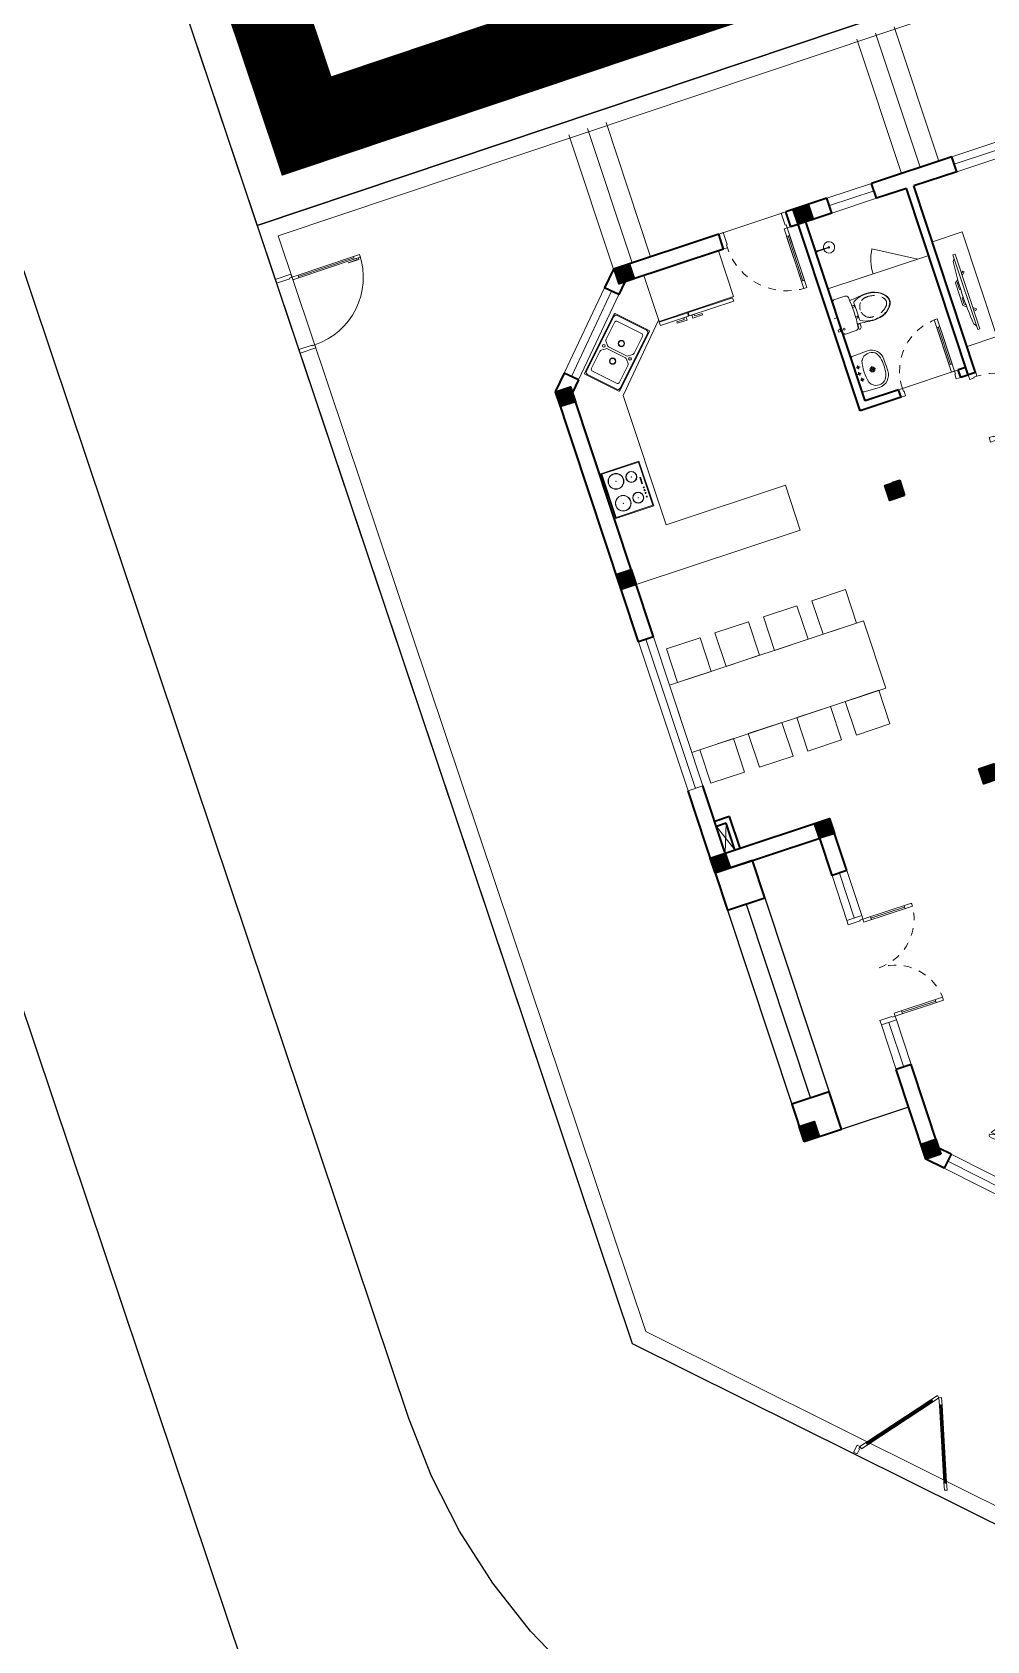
# Model space of a CAD drawing. Header units: metres. Extents: x 568006 to 1139366, y 2064802 to 4131555.
# Drawn here: x 568333.4 to 568345.55, y 2066098.21 to 2066118.68 of the extents above; entities that cross this region are included whole.
import ezdxf
from ezdxf.enums import TextEntityAlignment as Align
from ezdxf.xclip import XClip

# ---------------------------------------------------------------- set-up
doc = ezdxf.new("R2010")
doc.units = ezdxf.units.M
doc.header["$XCLIPFRAME"] = 0
for name, pattern in [('$AUDIT_BAD_LTYPE2', [0]), ('ACAD_ISO10W100', [18.5, 12, -3, 0.5, -3]), ('DASHED', [0.75, 0.5, -0.25]), ('HIDDEN', [0.375, 0.25, -0.125]), ('xref-thap C (mb tang 32-2)$0$HIDDEN', [0.375, 0.25, -0.125]), ('Xref-VCMT-BT3 - tuong bao$0$HIDDEN', [0.375, 0.25, -0.125])]:
    doc.linetypes.add(name, pattern=pattern)
doc.layers.get('0').update_dxf_attribs({"linetype": 'CONTINUOUS'})
for name, color, linetype, lineweight in [('-CONCRETE', 1, 'CONTINUOUS', 35), ('-DOOR', 137, 'CONTINUOUS', 9), ('-FURNITURE', 46, 'CONTINUOUS', 9), ('-LINE1', 7, 'CONTINUOUS', 18), ('-WALL', 4, 'CONTINUOUS', 35), ('A-Cay', 75, 'CONTINUOUS', 5), ('Bighome_khuat', 251, 'DASHED', 5), ('boDnv', 54, 'CONTINUOUS', 25), ('CUA', 147, 'CONTINUOUS', 5), ('hung-demlonha', 7, 'CONTINUOUS', 15)]:
    doc.layers.add(name, color=color, linetype=linetype, lineweight=lineweight)
for name, color, linetype in [('datOBt', 42, 'CONTINUOUS'), ('datTruog', 134, 'CONTINUOUS'), ('ghi_chu', 7, 'CONTINUOUS'), ('LogDg', 7, 'CONTINUOUS'), ('loKBT', 42, 'CONTINUOUS'), ('SOLO', 7, 'CONTINUOUS'), ('TimDg', 222, 'CONTINUOUS'), ('ViaHeS', 32, 'CONTINUOUS')]:
    doc.layers.add(name, color=color, linetype=linetype)
doc.styles.add('QH1', font='arialbd.ttf', dxfattribs={"width": 0.8})
doc.styles.add('rms', font='romans.shx', dxfattribs={"width": 0.7, "bigfont": 'vns.shx'})
doc.linetypes.add('ADL', pattern='A,0.125,-0.15,["++",rms,S=0.5,R=0,X=0,Y=-0.2245],-1.35,1.125', length=2.75)

# ---------------------------------------------------------------- blocks, each defined once
blk = doc.blocks.new('CONG2')
at = {"layer": '-LINE1', "lineweight": 18}
blk.add_line((257137, -126793), (257137, -126693), dxfattribs=at)
at = {"ltscale": 100}
for p, q in [((255907, -126606), (256397, -125757)), ((256427, -125775), (255937, -126623)), ((256527, -125775), (257017, -126623)), ((257047, -126606), (256557, -125757))]:
    blk.add_line(p, q, dxfattribs=at)
at = {"color": 8, "ltscale": 100}
for points in [[(256412, -125755), (256421, -125760), (255921, -126626), (255912, -126621)], [(256541, -125755), (256533, -125760), (257033, -126626), (257041, -126621)]]:
    blk.add_lwpolyline(points, close=True, dxfattribs=at)
at = {"ltscale": 100}
for points in [[(256477, -125688), (256427, -125775), (256416, -125768), (256421, -125760), (256412, -125755), (256407, -125763), (256397, -125757), (256447, -125671)], [(256477, -125688), (256527, -125775), (256538, -125768), (256533, -125760), (256541, -125755), (256546, -125763), (256557, -125757), (256507, -125671)], [(255917, -126612), (255912, -126621), (255921, -126626), (255926, -126617), (255937, -126623), (255887, -126710), (255857, -126693), (255907, -126606)], [(257036, -126612), (257041, -126621), (257033, -126626), (257028, -126617), (257017, -126623), (257067, -126710), (257097, -126693), (257047, -126606)], [(257087, -126728), (257097, -126728), (257097, -126693), (257137, -126693), (257137, -126793), (257087, -126793)]]:
    blk.add_lwpolyline(points, close=True, dxfattribs=at)
blk = doc.blocks.new('A$C14986441')
at = {"ltscale": 3}
for p, q in [((-250, 420), (-250, -420)), ((240, 430), (-240, 430)), ((250, -420), (250, 420)), ((-200, 325), (-200, 87)), ((170, 355), (-170, 355)), ((200, 87), (200, 325)), ((-191, 66), (-149, 24)), ((-128, 15), (128, 15)), ((149, 24), (191, 66)), ((-200, -325), (-200, -87)), ((-191, -66), (-149, -24)), ((-128, -15), (128, -15)), ((149, -24), (191, -66)), ((200, -87), (200, -325)), ((170, -355), (-170, -355)), ((-240, -430), (240, -430))]:
    blk.add_line(p, q, dxfattribs=at)
blk.add_lwpolyline([(240, -390), (240, 390, 0.414214), (210, 420), (-210, 420, 0.414214), (-240, 390), (-240, -390, 0.414214), (-210, -420), (210, -420, 0.414214)], format="xyb", close=True, dxfattribs=at)
for centre, radius in [((-186, 0), 17.5), ((0, 125), 40), ((0, 125), 35), ((185, 0), 17.5), ((0, -125), 40), ((0, -125), 35)]:
    blk.add_circle(centre, radius, dxfattribs=at)
for centre, radius, start, end in [((-240, 420), 10, 90, 180), ((240, 420), 10, 0, 90), ((-170, 325), 30, 90, 180), ((170, 325), 30, 0, 90), ((-170, 87), 30, 180, 225), ((-128, 45), 30, 225, 270), ((128, 45), 30, 270, 315), ((170, 87), 30, 315, 0), ((-170, -87), 30, 135, 180), ((-128, -45), 30, 90, 135), ((128, -45), 30, 45, 90), ((170, -87), 30, 0, 45), ((-170, -325), 30, 180, 270), ((170, -325), 30, 270, 0), ((-240, -420), 10, 180, 270), ((240, -420), 10, 270, 0)]:
    blk.add_arc(centre, radius, start, end, dxfattribs=at)
blk = doc.blocks.new('A$C23F441E4')
at = {"ltscale": 3}
blk.add_lwpolyline([(-300, 0), (-300, -510), (300, -510), (300, 0), (-300, 0)], dxfattribs=at)
for points in [[(-290, -10), (-290, -500), (290, -500), (290, -10)], [(-100, -46), (-15, -46), (-15, -56), (-100, -56)]]:
    blk.add_lwpolyline(points, close=True, dxfattribs=at)
for centre, radius in [((-139, -156), 70), ((-139, -156), 67), ((-139, -156), 2), ((37, -48), 6.6), ((74, -48), 6.6), ((139, -156), 70), ((139, -156), 67), ((112, -48), 6.6), ((139, -156), 2), ((160, -48), 6.6), ((-147, -359), 100), ((-147, -359), 97), ((-147, -359), 2), ((147, -359), 100), ((147, -359), 97), ((147, -359), 2)]:
    blk.add_circle(centre, radius, dxfattribs=at)
blk = doc.blocks.new('A$C55AD6C8F')
at = {"ltscale": 3}
for p, q in [((-670, 624), (-670, 1000)), ((-670, 1000), (-624, 1000)), ((-624, 1000), (-624, 624)), ((0, 1000), (-615, 1000)), ((-615, 1000), (-615, 0)), ((0, 0), (0, 1000)), ((-624, 624), (-670, 624)), ((-670, 613), (-670, 18)), ((-624, 613), (-670, 613)), ((-624, 18), (-624, 613)), ((-670, 18), (-624, 18)), ((-615, 0), (0, 0))]:
    blk.add_line(p, q, dxfattribs=at)
at = {"ltscale": 3, "elevation": 0}
for points in [[(-670, 688), (-670, 657), (-710, 657), (-710, 788), (-691, 788), (-691, 688)], [(-670, 549), (-670, 580), (-710, 580), (-710, 449), (-691, 449), (-691, 549)]]:
    blk.add_lwpolyline(points, close=True, dxfattribs=at)
blk = doc.blocks.new('*U186')
at = {"color": 251}
blk.add_line((-70, 100), (-70, 700), dxfattribs=at)
for points in [[(-50, 0), (-50, 800), (-90, 800), (-90, 0)], [(-50, 100), (-90, 100), (-90, 700), (-50, 700)], [(-900, -100), (-840, -100), (-840, -40), (-850, -40), (-850, 0), (-900, 0)], [(0, -100), (-60, -100), (-60, -40), (-50, -40), (-50, 0), (0, 0)]]:
    blk.add_lwpolyline(points, close=True)
at = {"layer": 'Bighome_khuat', "linetype": 'Xref-VCMT-BT3 - tuong bao$0$HIDDEN'}
blk.add_arc((-50, 0), 800, 90, 180, dxfattribs=at)
blk = doc.blocks.new('*U289')
at = {"color": 251}
blk.add_line((-70, 100), (-70, 700), dxfattribs=at)
for points in [[(-50, 0), (-50, 800), (-90, 800), (-90, 0)], [(-50, 100), (-90, 100), (-90, 700), (-50, 700)], [(-900, -200), (-840, -200), (-840, -40), (-850, -40), (-850, 0), (-900, 0)], [(0, -200), (-60, -200), (-60, -40), (-50, -40), (-50, 0), (0, 0)]]:
    blk.add_lwpolyline(points, close=True)
at = {"layer": 'Bighome_khuat', "linetype": 'Xref-VCMT-BT3 - tuong bao$0$HIDDEN'}
blk.add_arc((-50, 0), 800, 90, 180, dxfattribs=at)
blk = doc.blocks.new('XR.MB.LM123$0$tvi 1')
blk.add_lwpolyline([(29, 0), (29, -1000), (0, -1000), (0, 0)], close=True)
for points in [[(29, -50), (52, -81)], [(-24, -236), (-39, -252)], [(0, -285), (-39, -252)], [(0, -256), (-24, -236)], [(70, -315), (111, -350), (111, -650), (70, -685)], [(89, -446), (89, -360), (71, -345)], [(89, -554), (89, -640), (71, -655)], [(89, -446), (73, -446)], [(89, -554), (73, -554)], [(0, -715), (-39, -748)], [(-24, -764), (-39, -748)], [(0, -744), (-24, -764)], [(29, -950), (52, -919)]]:
    blk.add_lwpolyline(points)
blk.add_arc((-4025, -500), 4099, 354.1311, 5.8689)
blk = doc.blocks.new('A$C5C575821')
at = {"layer": '-CONCRETE'}
h = blk.add_hatch(color=256, dxfattribs=at)
h.dxf.hatch_style = 1
h.paths.add_polyline_path([(0, 200), (0, 0), (200, 0), (200, 200)])
blk.add_lwpolyline([(0, 0), (200, 0), (200, 200), (0, 200)], close=True, dxfattribs=at)
blk = doc.blocks.new('*U288')
at = {"color": 251}
blk.add_line((-70, 100), (-70, 600), dxfattribs=at)
for points in [[(-50, 0), (-50, 700), (-90, 700), (-90, 0)], [(-50, 100), (-90, 100), (-90, 600), (-50, 600)], [(-800, -100), (-740, -100), (-740, -40), (-750, -40), (-750, 0), (-800, 0)], [(0, -100), (-60, -100), (-60, -40), (-50, -40), (-50, 0), (0, 0)]]:
    blk.add_lwpolyline(points, close=True)
at = {"layer": 'Bighome_khuat', "linetype": 'Xref-VCMT-BT3 - tuong bao$0$HIDDEN'}
blk.add_arc((-50, 0), 700, 90, 180, dxfattribs=at)
blk = doc.blocks.new('shower')
for points in [[(180929, -32327), (180902, -32327), (180902, -32316), (180929, -32316)], [(180919, -32316), (180912, -32316), (180912, -32147), (180919, -32147)]]:
    blk.add_lwpolyline(points, close=True)
for radius, start, end in [(72, 272.7907, 267.2093), (8.35, 294.8355, 245.1645)]:
    blk.add_arc((180916, -32147), radius, start, end)
blk = doc.blocks.new('A$C18091ED7')
for p, q in [((0, -42), (0, 0)), ((146, -27), (179, -27)), ((146, -27), (146, -30)), ((146, -30), (166, -30)), ((153, -37), (146, -30)), ((152, 0), (152, -27)), ((152, 0), (179, 0)), ((153, -37), (166, -37)), ((153, -40), (153, -37)), ((153, -40), (178, -40)), ((153, -40), (178, -40)), ((153, -40), (153, -42)), ((185, -30), (166, -30)), ((178, -37), (166, -37)), ((185, -30), (178, -37)), ((178, -37), (178, -40)), ((178, -40), (178, -42)), ((179, 0), (179, -27)), ((179, -27), (185, -27)), ((185, -27), (185, -30)), ((-83, -267), (-83, -300)), ((-83, -278), (-83, -288)), ((-61, -290), (-83, -290)), ((-63, -265), (-81, -265)), ((-61, -267), (-61, -300)), ((61, -267), (61, -300)), ((61, -290), (83, -290)), ((63, -265), (81, -265)), ((83, -267), (83, -300)), ((83, -278), (83, -288)), ((165, -262), (165, -290)), ((168, -260), (228, -260)), ((168, -292), (207, -292)), ((231, -274), (231, -262))]:
    blk.add_line(p, q)
for points in [[(230, -219, -0.137407), (225, -235), (222, -241, -0.236081), (198, -255, -0.051961), (-198, -255, -0.236081), (-222, -241), (-225, -235, -0.137407), (-230, -219), (-230, -72, -0.198912), (-226, -63), (-209, -46, -0.198912), (-200, -42), (0, -42), (200, -42, -0.198912), (209, -46), (226, -63, -0.198912), (230, -72)], [(144, -619, -0.212405), (26, -734, -0.027685), (-1, -739, -0.022279), (-26, -734, -0.212405), (-144, -619, -0.142796), (-167, -428, -0.093005), (-128, -309, -0.256439), (-111, -300), (0, -300), (111, -300, -0.256439), (128, -309, -0.093005), (167, -428, -0.142796)]]:
    blk.add_lwpolyline(points, format="xyb", close=True)
at = {"linetype": 'xref-thap C (mb tang 32-2)$0$HIDDEN', "ltscale": 100}
blk.add_lwpolyline([(61, -669, -0.199031), (0, -699, -0.199031), (-61, -669, -0.218924), (-132, -478, -0.153791), (-112, -404, -0.236701), (0, -348, -0.236701), (112, -404, -0.153791), (132, -478, -0.218924)], format="xyb", close=True, dxfattribs=at)
blk.add_circle((166, -78), 13.9)
for centre, radius, start, end in [((-81, -267), 1.98, 90, 180), ((-63, -267), 1.98, 0, 90), ((63, -267), 1.98, 90, 180), ((81, -267), 1.98, 0, 90), ((168, -262), 2.47, 90, 180), ((168, -290), 2.47, 180, 270), ((207, -277), 15.5, 270, 306.4659), ((168, -225), 80.1, 306.4659, 320.3123), ((228, -274), 2.47, 320.3123, 0)]:
    blk.add_arc(centre, radius, start, end)
for points in [[(-156, -259), (-157, -267), (-164, -328), (-169, -385), (-184, -528), (-136, -679), (-50, -735), (-20, -741), (0, -744)], [(156, -259), (157, -267), (164, -328), (169, -385), (184, -528), (136, -679), (50, -735), (20, -741), (0, -744)]]:
    blk.add_open_spline(points, degree=3, knots=[130.613938, 130.613938, 130.613938, 130.613938, 152.852109, 311.129351, 417.703951, 561.383393, 697.692632, 710.812262, 710.812262, 710.812262, 710.812262])
blk = doc.blocks.new('*U237')
at = {"linetype": '$AUDIT_BAD_LTYPE2'}
for p, q in [((70, 100), (70, 1000)), ((90, 1000), (90, 100))]:
    blk.add_line(p, q, dxfattribs=at)
for points in [[(50, 1000), (90, 1000), (90, 1100), (50, 1100), (50, 1000)], [(50, 1003), (50, 100)], [(50, 100), (90, 100), (90, 0), (50, 0), (50, 100)]]:
    blk.add_lwpolyline(points)
for points in [[(118, 895), (118, 1064), (90, 1064), (90, 1036), (113, 1036), (113, 895)], [(0, 0), (50, 0), (50, -40), (60, -40), (60, -254), (0, -254)], [(1200, 0), (1150, 0), (1150, -40), (1140, -40), (1140, -254), (1200, -254)]]:
    blk.add_lwpolyline(points, close=True)
at = {"linetype": '$AUDIT_BAD_LTYPE2', "ltscale": 0.3}
blk.add_arc((50, 0), 1100, 0, 90, dxfattribs=at)
blk = doc.blocks.new('LUOI M3')
at = {"layer": '-WALL'}
for p in [(-200, 13100), (4500, 13100), (6900, 13100), (8100, 11850), (-200, 9400), (4500, 9400), (8100, 9400), (-200, 5600), (4500, 5600), (6700, 5600), (8100, 5600), (6700, 1300), (-200, -200), (5204, -200)]:
    blk.add_blockref('A$C5C575821', p, dxfattribs=at)
blk = doc.blocks.new('*U185')
for p, q in [((-1310, 550), (-1350, 550)), ((-1330, 100), (-1330, 550)), ((-90, 550), (-50, 550)), ((-70, 100), (-70, 550)), ((-1310, 100), (-1350, 100)), ((-90, 100), (-50, 100))]:
    blk.add_line(p, q)
for points in [[(-1350, 0), (-1310, 0), (-1310, 650), (-1350, 650)], [(-50, 0), (-90, 0), (-90, 650), (-50, 650)], [(-1400, -200), (-1340, -200), (-1340, -40), (-1350, -40), (-1350, 0), (-1400, 0)], [(0, -200), (-60, -200), (-60, -40), (-50, -40), (-50, 0), (0, 0)]]:
    blk.add_lwpolyline(points, close=True)
at = {"linetype": 'HIDDEN', "ltscale": 0.1}
for centre, start, end in [((-1350, 0), 0, 90), ((-50, 0), 90, 180)]:
    blk.add_arc(centre, 650, start, end, dxfattribs=at)
blk = doc.blocks.new('A$Ca51cd422')
for p, q in [((167, 414), (224, 414)), ((195, 383), (195, 443)), ((267, 429), (324, 429)), ((295, 398), (295, 458)), ((295, 165), (295, 264)), ((367, 414), (424, 414)), ((395, 383), (395, 443)), ((249, 215), (342, 215))]:
    blk.add_line(p, q)
for points in [[(0, 200, 0.414214), (200, 0), (390, 0, 0.414214), (590, 200), (581, 446, 0.409799), (551, 475), (39, 475, 0.403607), (9, 446)], [(177, 40, 0.090773), (424, 43, 0.149887), (521, 96, 0.430722), (482, 321, 0.080637), (470, 327, 0.127732), (125, 329, 0.074208), (114, 325, 0.443092), (69, 96, 0.13364), (154, 46, 0.033617)]]:
    blk.add_lwpolyline(points, format="xyb", close=True)
for centre, radius in [((195, 414), 17.5), ((295, 215), 37.5), ((295, 429), 17.5), ((395, 414), 17.5), ((295, 215), 22.5), ((295, 215), 22.5)]:
    blk.add_circle(centre, radius)
blk = doc.blocks.new('A$C8aa8c7e6')
at = {"layer": '-FURNITURE'}
for points in [[(542, 1350), (92, 1350), (92, 1800), (542, 1800), (542, 1350)], [(1192, 1350), (742, 1350), (742, 1800), (1192, 1800), (1192, 1350)], [(1842, 1350), (1392, 1350), (1392, 1800), (1842, 1800), (1842, 1350)], [(2492, 1350), (2042, 1350), (2042, 1800), (2492, 1800), (2492, 1350)], [(2600, 1350), (0, 1350), (0, 450), (2600, 450), (2600, 1350)], [(542, 450), (92, 450), (92, 0), (542, 0), (542, 450)], [(1192, 450), (742, 450), (742, 0), (1192, 0), (1192, 450)], [(1842, 450), (1392, 450), (1392, 0), (1842, 0), (1842, 450)], [(2492, 450), (2042, 450), (2042, 0), (2492, 0), (2492, 450)]]:
    blk.add_lwpolyline(points, dxfattribs=at)
blk = doc.blocks.new('mb-cay16')
for p, q in [((131, 565), (69, 607)), ((79, 629), (131, 565)), ((-612, 395), (-475, 368)), ((-475, 368), (-605, 366)), ((-433, 528), (-402, 389)), ((-402, 389), (-403, 519)), ((76, 249), (-23, 300)), ((-12, 331), (76, 249)), ((247, 422), (149, 395)), ((149, 395), (242, 402)), ((231, 524), (166, 464)), ((166, 464), (244, 504)), ((-490, 209), (-374, 255)), ((-374, 255), (-461, 192)), ((-346, 111), (-191, 154)), ((-191, 154), (-338, 93)), ((-113, 139), (-112, 254)), ((-113, 139), (-91, 231)), ((195, 106), (117, 106)), ((117, 106), (180, 78)), ((260, 6), (450, 8)), ((395, -26), (260, 6)), ((323, 141), (303, 240)), ((334, 245), (323, 141)), ((409, 179), (522, 284)), ((448, 268), (409, 179)), ((532, 87), (448, 120)), ((448, 120), (574, 92)), ((693, 264), (615, 197)), ((615, 197), (723, 244)), ((-400, -385), (-364, -279)), ((-312, -137), (-374, -96)), ((-364, -279), (-356, -378)), ((-312, -77), (-291, -67)), ((-312, -142), (-312, -77)), ((-291, -67), (-286, -129)), ((-286, -129), (-267, -55)), ((36, -233), (100, -165)), ((100, -165), (61, -263)), ((218, -196), (205, -361)), ((237, -357), (218, -196)), ((485, -134), (354, -151)), ((354, -151), (513, -157)), ((410, -375), (385, -251)), ((385, -251), (430, -368)), ((-262, -431), (-77, -321)), ((-77, -321), (-253, -484)), ((-111, -563), (-53, -498)), ((-53, -498), (-105, -588)), ((115, -424), (62, -449)), ((62, -449), (119, -456)), ((128, -621), (24, -595)), ((24, -595), (128, -650)), ((120, -758), (65, -741)), ((65, -741), (116, -789))]:
    blk.add_line(p, q)
for centre, radius, start, end in [((-979, 594), 1130, 330.6725, 3.641), ((672, 341), 659, 156.2013, 167.6168), ((672, 341), 659, 146.019, 154.0763), ((103, 601), 111, 7.5431, 78.0474), ((371, 601), 160, 174.7063, 208.789), ((-329, 448), 288, 161.2206, 190.4639), ((-329, 448), 288, 196.4071, 234.1871), ((-592, -284), 825, 78.825, 90.6697), ((-1567, -1154), 1923, 36.7035, 57.4695), ((-592, -284), 825, 67.6949, 76.7945), ((-446, 225), 304, 15.845, 56.6107), ((-65, 333), 91.7, 195.845, 230.5606), ((1597, -159), 1682, 164.075, 168.4284), ((1597, -159), 1682, 162.73, 163.0792), ((-1650, 851), 1718, 342.73, 347.6168), ((-120, 252), 347, 335.1428, 8.1671), ((932, 225), 712, 165.6239, 173.8497), ((129, 455), 123, 344.0084, 22.936), ((932, 225), 712, 164.0084, 164.1101), ((583, 70), 223, 60.4468, 103.5483), ((-428, 307), 116, 233.2325, 237.5887), ((-428, 307), 116, 255.929, 267.091), ((-423, 137), 55.6, 24.2055, 101.4054), ((21, 337), 432, 204.2055, 211.5513), ((21, 337), 432, 213.4357, 237.8387), ((-339, 0), 339, 47.9514, 50.5606), ((-339, 0), 339, 354.6008, 42.9255), ((-120, 252), 347, 286.6838, 329.891), ((2154, -4834), 5268, 107.3413, 112.3058), ((-317, 3808), 3622, 278.6352, 279.8665), ((-317, 3808), 3622, 280.3581, 282.1977), ((222, 322), 389, 305.9962, 321.846), ((-317, 3808), 3622, 283.398, 283.5483), ((501, 377), 294, 284.4707, 323.1477), ((710, 220), 32.6, 323.1477, 55.438), ((-116, -923), 867, 107.2231, 135.0207), ((-1002, 1224), 1607, 281.5143, 307.8151), ((-514, 139), 540, 287.0409, 341.5638), ((-107, -353), 338, 71.7274, 118.1939), ((1131, -297), 1182, 173.2497, 205.5927), ((808, 380), 986, 210.5659, 218.4214), ((-127, -1432), 1327, 53.4555, 85.594), ((376, -5410), 5352, 91.6804, 93.9771), ((808, 380), 986, 220.6948, 225.7556), ((233, -520), 459, 57.0713, 91.6804), ((222, 322), 389, 277.7731, 296.4251), ((233, -520), 459, 17.5149, 52.2403), ((-695, -345), 48.9, 135.0207, 258.407), ((-570, 293), 699, 259.5557, 284.077), ((-28, -420), 234, 157.0771, 182.7473), ((-197, -468), 57.9, 196.0589, 237.7317), ((-28, -420), 234, 195.99, 196.0589), ((-51, -236), 332, 237.7317, 259.8031), ((205, -352), 101, 159.0815, 190.5201), ((-1182, -610), 1311, 8.17, 10.5201), ((-1182, -610), 1311, 1.7556, 6.7346), ((205, -239), 122, 225.7556, 269.9757), ((-875, -604), 1004, 358.99, 1.9297), ((205, -239), 122, 285.2069, 289.7369), ((544, -1184), 882, 107.1013, 109.7369), ((290, -359), 18.4, 357.8128, 107.1013), ((341, -361), 32.2, 177.8128, 248.0461), ((357, -321), 74.9, 248.0461, 310.8614), ((432, -409), 40.5, 122.9882, 130.8614), ((432, -409), 40.5, 45.3238, 92.9093), ((541, -299), 114, 225.3238, 268.3174), ((560, 349), 762, 268.3174, 278.1257), ((666, -393), 12.2, 278.1257, 73.0687), ((272, -512), 385, 191.4146, 242.8877), ((-875, -604), 1004, 345.5239, 349.5865), ((-875, -604), 1004, 351.2018, 357.3602)]:
    blk.add_arc(centre, radius, start, end)
blk = doc.blocks.new('tmbc_khub')
at = {"layer": '-DOOR'}
for points in [[(-371.217, 161.659), (-371.28, 161.849), (-369.382, 162.478), (-369.319, 162.288)], [(-372.87, 161.321), (-372.3, 161.51), (-372.237, 161.321), (-372.807, 161.132)], [(-375.699, 160.183), (-376.212, 159.098), (-376.031, 159.012), (-375.518, 160.097)], [(-374.447, 153.845), (-374.636, 153.782), (-375.266, 155.68), (-375.076, 155.743)], [(-372.425, 152.197), (-372.614, 152.767), (-372.804, 152.704), (-372.615, 152.134)], [(-372.174, 150.806), (-371.986, 150.236), (-371.796, 150.299), (-371.985, 150.868)], [(-369.858, 148.44), (-371.287, 149.159), (-371.377, 148.981), (-369.948, 148.261)]]:
    blk.add_lwpolyline(points, close=True, dxfattribs=at)
for points in [[(-371.248, 161.754), (-369.35, 162.383)], [(-372.269, 161.415), (-372.838, 161.227)], [(-373.392, 161.148), (-374.246, 160.865)], [(-375.609, 160.14), (-376.121, 159.055)], [(-371.956, 158.885), (-371.197, 159.137)], [(-375.171, 155.712), (-374.541, 153.813)], [(-372.52, 152.166), (-372.709, 152.735)], [(-371.891, 150.268), (-372.08, 150.837)], [(-371.332, 149.07), (-369.903, 148.35)]]:
    blk.add_lwpolyline(points, dxfattribs=at)
at = {"layer": '-FURNITURE'}
for p, q in [((-371.574, 160.592), (-372.856, 160.167)), ((-375.01, 159.769), (-375.462, 158.813))]:
    blk.add_line(p, q, dxfattribs=at)
blk.add_lwpolyline([(-370.706, 159.563), (-371.086, 159.437), (-371.527, 160.766), (-371.147, 160.892)], close=True, dxfattribs=at)
for points in [[(-371.71, 160.547), (-372.296, 160.676)], [(-375.296, 156.408), (-373.208, 157.1), (-373.397, 157.67), (-374.916, 157.166), (-375.462, 158.813)], [(-374.275, 153.328), (-374.04, 153.032)], [(-374.152, 153.369), (-374.163, 152.991)]]:
    blk.add_lwpolyline(points, dxfattribs=at)
blk.add_arc((-371.71, 160.547), 0.6, 167.5952, 198.3458, dxfattribs=at)
at = {"layer": '-LINE1'}
blk.add_lwpolyline([(-367.578, 164.961), (-379.853, 160.842), (-375.175, 146.903), (-369, 143.831), (-361.348, 146.399)], close=True, dxfattribs=at)
for points in [[(-371.92, 161.636), (-372.487, 163.345)], [(-371.683, 161.715), (-372.25, 163.423)], [(-371.446, 161.794), (-372.012, 163.502)], [(-375.586, 160.421), (-376.153, 162.129)], [(-375.349, 160.499), (-375.916, 162.208)], [(-375.112, 160.578), (-375.678, 162.286)]]:
    blk.add_lwpolyline(points, dxfattribs=at)
at = {"layer": '-WALL'}
for p, q in [((-371.28, 161.849), (-372.3, 161.51)), ((-372.237, 161.321), (-372.3, 161.51)), ((-371.217, 161.659), (-371.763, 161.478)), ((-370.976, 159.105), (-371.763, 161.478)), ((-372.87, 161.321), (-373.392, 161.148)), ((-372.807, 161.132), (-372.87, 161.321)), ((-371.858, 161.446), (-372.237, 161.321)), ((-371.071, 159.073), (-371.858, 161.446)), ((-373.329, 160.959), (-373.392, 161.148)), ((-372.807, 161.132), (-373.329, 160.959)), ((-374.246, 160.865), (-375.586, 160.421)), ((-374.183, 160.675), (-374.246, 160.865)), ((-372.447, 158.617), (-373.234, 160.99)), ((-372.383, 158.743), (-373.139, 161.021)), ((-374.183, 160.675), (-375.442, 160.258)), ((-375.586, 160.421), (-375.699, 160.183)), ((-375.442, 160.258), (-375.518, 160.097)), ((-376.212, 159.098), (-376.322, 158.865)), ((-371.102, 159.168), (-371.197, 159.137)), ((-371.165, 159.042), (-371.197, 159.137)), ((-370.976, 159.105), (-371.165, 159.042)), ((-375.266, 155.68), (-376.322, 158.865)), ((-376.031, 159.012), (-376.107, 158.852)), ((-375.076, 155.743), (-376.107, 158.852)), ((-371.956, 158.885), (-372.383, 158.743)), ((-371.925, 158.79), (-371.956, 158.885)), ((-371.925, 158.79), (-372.447, 158.617)), ((-371.911, 157.636), (-372.101, 157.573)), ((-371.942, 157.731), (-372.037, 157.699)), ((-371.911, 157.636), (-371.942, 157.731)), ((-375.076, 155.743), (-375.266, 155.68)), ((-374.29, 152.738), (-374.636, 153.782)), ((-374.163, 152.991), (-374.447, 153.845)), ((-374.107, 153.457), (-374.297, 153.394)), ((-374.152, 153.369), (-374.275, 153.328)), ((-374.163, 152.991), (-372.834, 153.431)), ((-374.04, 153.032), (-374.152, 153.369)), ((-373.973, 153.054), (-374.107, 153.457)), ((-372.614, 152.767), (-372.834, 153.431)), ((-374.29, 152.738), (-372.961, 153.178)), ((-372.804, 152.704), (-372.961, 153.178)), ((-372.614, 152.767), (-372.804, 152.704)), ((-371.796, 150.299), (-371.986, 150.236)), ((-371.608, 149.097), (-371.986, 150.236)), ((-371.444, 149.238), (-371.796, 150.299)), ((-371.287, 149.159), (-371.444, 149.238)), ((-371.377, 148.981), (-371.608, 149.097))]:
    blk.add_line(p, q, dxfattribs=at)
for points in [[(-371.217, 161.659), (-371.28, 161.849)], [(-375.518, 160.097), (-375.699, 160.183)], [(-376.031, 159.012), (-376.212, 159.098)], [(-371.287, 149.159), (-371.377, 148.981)]]:
    blk.add_lwpolyline(points, dxfattribs=at)
for points in [[(-374.29, 152.738), (-374.133, 152.263), (-373.658, 152.421), (-373.816, 152.895)], [(-373.314, 149.795), (-373.157, 149.321), (-372.682, 149.478), (-372.84, 149.953)]]:
    blk.add_lwpolyline(points, close=True, dxfattribs=at)
at = {"layer": 'boDnv', "color": 10, "linetype": 'ADL', "ltscale": 0.25, "const_width": 1}
blk.add_lwpolyline([(-291.229, 217.854), (-294.664, 221.5), (-298.006, 222.847, 0.170573), (-396.692, 227.326), (-399.479, 221.805), (-379.489, 162.24), (-283.388, 194.491)], format="xyb", close=True, dxfattribs=at)
at = {"layer": 'datOBt'}
blk.add_lwpolyline([(-247.318, 184.445), (-243.943, 190.846), (-247.226, 202.411), (-250.889, 204.343), (-282.122, 193.861), (-380.119, 160.974), (-375.346, 146.753), (-369.015, 143.604)], close=True, dxfattribs=at)
at = {"layer": 'datTruog', "linetype": 'ByBlock'}
blk.add_lwpolyline([(-290.35, 218.38), (-294.087, 222.346), (-297.632, 223.775, 0.171311), (-397.392, 228.159), (-400.56, 221.883), (-380.119, 160.974), (-282.122, 193.861)], format="xyb", close=True, dxfattribs=at)
at = {"layer": 'LogDg'}
blk.add_lwpolyline([(-293.522, 223.735, -0.219363), (-288.93, 218.861), (-283.722, 203.345, 0.414214), (-273.593, 198.306), (-250.712, 205.985, -0.428104), (-240.47, 200.585), (-238.147, 192.399, -0.400458), (-243.297, 182.63), (-368.061, 140.76, -0.414214), (-378.19, 145.799), (-403.233, 220.422, -0.420828), (-398.674, 229.333, -0.172814), (-297.071, 225.166), (-293.522, 223.735)], format="xyb", dxfattribs=at)
at = {"layer": 'loKBT'}
blk.add_lwpolyline([(-367.445, 165.227), (-380.119, 160.974), (-375.346, 146.753), (-369.015, 143.604), (-361.082, 146.266)], close=True, dxfattribs=at)
at = {"layer": 'SOLO'}
for p, q in [((-373.895, 152.342), (-373.077, 149.874)), ((-373.658, 152.421), (-372.84, 149.953)), ((-374.133, 152.263), (-373.314, 149.795)), ((-372.682, 149.478), (-371.828, 149.761))]:
    blk.add_line(p, q, dxfattribs=at)
at = {"layer": 'TimDg', "linetype": 'ACAD_ISO10W100', "ltscale": 0.75}
blk.add_lwpolyline([(-409.248, 228.914), (-328.857, -10.634)], dxfattribs=at)
at = {"layer": 'ViaHeS'}
blk.add_lwpolyline([(-243.943, 190.846), (-247.226, 202.411), (-250.889, 204.343), (-282.122, 193.861), (-290.35, 218.38), (-294.087, 222.346), (-297.632, 223.775, 0.171311), (-397.392, 228.159), (-400.56, 221.883), (-375.346, 146.753), (-369.015, 143.604), (-247.318, 184.445)], format="xyb", close=True, dxfattribs=at)
blk.add_lwpolyline([(-282.122, 193.861), (-380.119, 160.974)], dxfattribs=at)
at = {"layer": '-CONCRETE', "xscale": -0.001, "yscale": 0.001, "zscale": 0.001, "rotation": 18.34577078313967}
blk.add_blockref('LUOI M3', (-364.65, 150.035), dxfattribs=at)
at = {"layer": '-DOOR', "yscale": 0.001, "zscale": 0.001}
for name, p, xscale, rotation in [('*U289', (-373.329, 160.959), -0.001, 198.3457707831397), ('*U288', (-371.197, 159.137), 0.001, 18.34577078313967), ('*U186', (-370.692, 158.25), 0.001, 288.3457707831397), ('*U185', (-371.985, 150.868), 0.001, 288.3457707831397), ('CONG2', (-85.838, 143.306), -0.001, 333.3398534388367)]:
    blk.add_blockref(name, p, dxfattribs=dict(at, xscale=xscale, rotation=rotation))
at = {"layer": '-FURNITURE'}
for name, p, xscale, yscale, zscale, rotation in [('shower', (-285.386, -0.906), -0.001, 0.001, 0.001, 288.3457707831397), ('A$C55AD6C8F', (-374.249, 160.653), 0.001, 0.001, 0.001, 108.3457707831397), ('A$C18091ED7', (-372.775, 159.789), -0.0009999999999999998, 0.0009999999999999998, 0.001, 108.3457707831397), ('A$C14986441', (-375.54, 159.361), -0.001000000000000001, 0.001000000000000001, 0.001, 153.3457707831398), ('A$Ca51cd422', (-372.042, 158.967), 0.0008305084745762714, 0.0008305084745762714, 0.0008305084745762714, 108.3457707831397), ('A$C23F441E4', (-375.166, 157.693), 0.001, 0.001, 0.001, 288.3457707831397), ('A$C8aa8c7e6', (-371.979, 154.663), -0.001, 0.001, 0.001, 18.34577078313967)]:
    blk.add_blockref(name, p, dxfattribs=dict(at, xscale=xscale, yscale=yscale, zscale=zscale, rotation=rotation))
at = {"layer": '-FURNITURE', "extrusion": (0, 0, -1), "xscale": -0.001, "yscale": 0.001, "zscale": 0.001, "rotation": 161.6579189392686}
blk.add_blockref('XR.MB.LM123$0$tvi 1', (370.923, 159.661), dxfattribs=at)
at = {"layer": '-WALL', "xscale": -0.001, "yscale": 0.001, "zscale": 0.001, "rotation": 288.3457707831397}
blk.add_blockref('A$C5C575821', (-373.157, 149.321), dxfattribs=at)
at = {"layer": 'A-Cay', "xscale": -0.0007000000000000001, "yscale": 0.0007000000000000001, "zscale": 0.0007, "rotation": 18.34577078313967}
blk.add_blockref('mb-cay16', (-370.261, 149.411), dxfattribs=at)
at = {"layer": 'CUA', "xscale": 0.00082516240654718, "yscale": 0.00082516240654718, "zscale": 0.00082516240654718, "rotation": 288.551499732166}
blk.add_blockref('*U237', (-379.689, 160.355), dxfattribs=at)
at = {"layer": 'hung-demlonha', "color": 7, "ltscale": 5, "style": 'QH1', "width": 0.65}
for tag, p in [('BT04', (-109.598, 191.643)), ('BT06', (-305.798, 171.199)), ('BT05', (-282.572, 137.244))]:
    blk.add_attdef(tag, text='', height=3.96, rotation=0, dxfattribs=at).set_placement(p, align=Align.CENTER)

msp = doc.modelspace()

# ---------------------------------------------------------------- block references
at = {"layer": 'ghi_chu'}
ref = msp.add_blockref('tmbc_khub', (568716.382, 2065955.242), dxfattribs=at)
XClip(ref).set_block_clipping_path([(-391.9901366149, 0), (0, 477.830198009)])

doc.saveas('drawing.dxf')
